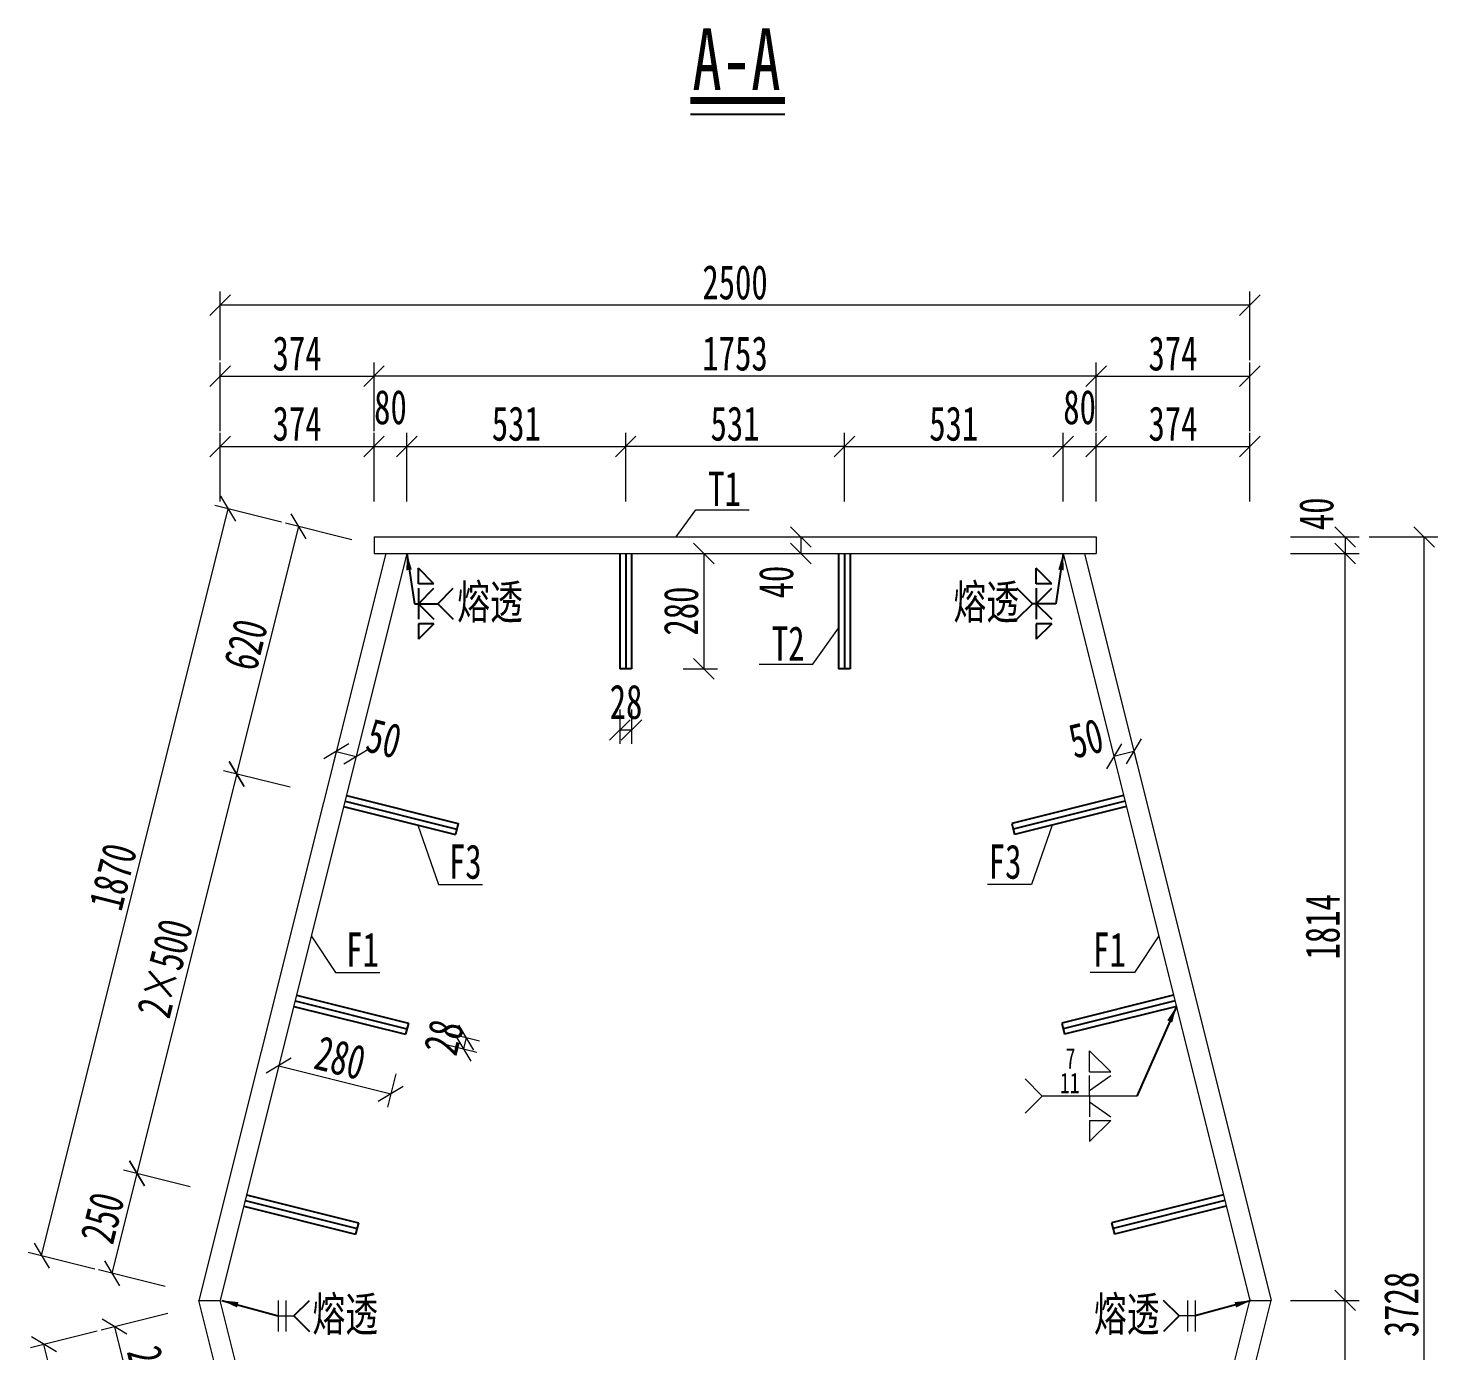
# Model space of a CAD drawing. Header units: millimetres. Extents: x -450182 to -147179, y 306993 to 695793.
# Drawn here: x -188648 to -185225, y 361360 to 364572 of the extents above; entities that cross this region are included whole.
import ezdxf

# ---------------------------------------------------------------- set-up
doc = ezdxf.new("R2010")
doc.units = ezdxf.units.MM
doc.header["$PDMODE"] = 34
doc.linetypes.add('CENTER2', pattern=[28.575, 19.05, -3.175, 3.175, -3.175])
doc.layers.get('Defpoints').update_dxf_attribs({"color": 8})
for name, color, linetype, lineweight in [('加粗线', 6, 'Continuous', 25), ('标注', 4, 'Continuous', 13), ('横隔板', 6, 'CENTER2', 18), ('细实线', 4, 'Continuous', 15), ('细线', 4, 'Continuous', 15), ('钢板粗线', 1, 'Continuous', 25)]:
    doc.layers.add(name, color=color, linetype=linetype, lineweight=lineweight)
doc.layers.add('焊缝', color=7, linetype='Continuous')
doc.styles.add('111', font='仿宋_GB2312.ttf', dxfattribs={"width": 0.7})
doc.styles.get("Standard").update_dxf_attribs({"font": '仿宋_GB2312.ttf'})
doc.dimstyles.new('200', dxfattribs={"dimscale": 0, "dimtxt": 2.5, "dimasz": 1.5, "dimexe": 1, "dimexo": 1, "dimgap": 0.4, "dimtad": 1, "dimdec": 0, "dimdsep": 46, "dimtxsty": '111', "dimblk": 'OBLIQUE', "dimcen": 0, "dimclrd": 256, "dimclre": 256, "dimclrt": 256, "dimadec": 1, "dimazin": 2, "dimtfac": 1, "dimtdec": 0, "dimtmove": 2, "dimatfit": 3, "dimfxl": 4, "dimfxlon": 1, "dimtolj": 1, "dimlwd": -1, "dimlwe": -1, "dimarcsym": 0})
doc.dimstyles.new('MSteel_1.0_1.0', dxfattribs={"dimtxt": 3, "dimasz": 1.2, "dimexe": 1, "dimexo": 1, "dimgap": 1, "dimtad": 3, "dimtoh": 1, "dimdec": 0, "dimzin": 0, "dimdsep": 46, "dimtxsty": 'Standard', "dimblk": 'ARCHTICK', "dimcen": 0.09, "dimclrd": 3, "dimclre": 3, "dimadec": 0, "dimazin": 0, "dimtfac": 1, "dimtdec": 4, "dimtofl": 0, "dimtmove": 0, "dimatfit": 3, "dimfxl": 1, "dimtolj": 1, "dimtzin": 0, "dimarcsym": 0})

# ---------------------------------------------------------------- blocks, each defined once
blk = doc.blocks.new('_Oblique')
at = {"color": 0, "linetype": 'ByBlock', "lineweight": -2}
blk.add_line((-0.5, -0.5), (0.5, 0.5), dxfattribs=at)
blk = doc.blocks.new('*D30')
at = {"layer": 'Defpoints', "color": 0, "transparency": 16777216}
for p in [(-186772.6, 363336.6), (-186772.6, 363296.6), (-186771.7, 363296.6)]:
    blk.add_point(p, dxfattribs=at)
at = {"layer": '细实线', "transparency": 16777216}
for p, q in [((-186771.7, 363336.6), (-186738.4, 363336.6)), ((-186771.7, 363336.6), (-186771.7, 363296.6)), ((-186771.7, 363296.6), (-186738.4, 363296.6))]:
    blk.add_line(p, q, dxfattribs=at)
at = {"layer": '细实线', "transparency": 16777216, "xscale": 50, "yscale": 50, "zscale": 50}
for p, rotation in [((-186771.7, 363336.6), 90), ((-186771.7, 363296.6), 270)]:
    blk.add_blockref('_Oblique', p, dxfattribs=dict(at, rotation=rotation))
at = {"layer": '细实线', "transparency": 16777216, "insert": (-186831.4, 363227.1), "char_height": 83.33, "attachment_point": 5, "rotation": 90, "style": '111'}
blk.add_mtext('\\A1;40', dxfattribs=at)
blk = doc.blocks.new('*D28')
at = {"layer": 'Defpoints', "color": 0, "transparency": 16777216}
for p in [(-187895, 362834.6), (-187846.5, 362822.5), (-187851.2, 362803.7)]:
    blk.add_point(p, dxfattribs=at)
at = {"layer": '细实线', "transparency": 16777216}
for p, q in [((-187899.8, 362815.8), (-187907.8, 362783.5)), ((-187899.8, 362815.8), (-187851.2, 362803.7)), ((-187851.2, 362803.7), (-187859.3, 362771.3))]:
    blk.add_line(p, q, dxfattribs=at)
at = {"layer": '细实线', "transparency": 16777216, "xscale": 50, "yscale": 50, "zscale": 50}
for p, rotation in [((-187899.8, 362815.8), 165.9637565320897), ((-187851.2, 362803.7), 345.9637565320897)]:
    blk.add_blockref('_Oblique', p, dxfattribs=dict(at, rotation=rotation))
at = {"layer": '细实线', "transparency": 16777216, "insert": (-187783.7, 362847.3), "char_height": 83.33, "attachment_point": 5, "rotation": 345.9638, "style": '111'}
blk.add_mtext('\\A1;50', dxfattribs=at)
blk = doc.blocks.new('*D32')
at = {"layer": 'Defpoints', "color": 0, "transparency": 16777216}
for p in [(-187183, 363296.6), (-187183, 363016.6), (-187007.3, 363016.6)]:
    blk.add_point(p, dxfattribs=at)
at = {"layer": '细实线', "transparency": 16777216}
for p, q in [((-187057.3, 363296.6), (-186974, 363296.6)), ((-187007.3, 363296.6), (-187007.3, 363016.6)), ((-187057.3, 363016.6), (-186974, 363016.6))]:
    blk.add_line(p, q, dxfattribs=at)
at = {"layer": '细实线', "transparency": 16777216, "xscale": 50, "yscale": 50, "zscale": 50}
for p, rotation in [((-187007.3, 363296.6), 90), ((-187007.3, 363016.6), 270)]:
    blk.add_blockref('_Oblique', p, dxfattribs=dict(at, rotation=rotation))
at = {"layer": '细实线', "transparency": 16777216, "insert": (-187062.3, 363156.6), "char_height": 83.33, "attachment_point": 5, "rotation": 90, "style": '111'}
blk.add_mtext('\\A1;280', dxfattribs=at)
blk = doc.blocks.new('*D33')
at = {"layer": 'Defpoints', "color": 0, "transparency": 16777216}
for p in [(-187211, 363016.6), (-187183, 363016.6), (-187183, 362867.8)]:
    blk.add_point(p, dxfattribs=at)
at = {"layer": '细实线', "transparency": 16777216}
for p, q in [((-187211, 362917.8), (-187211, 362834.4)), ((-187183, 362917.8), (-187183, 362834.4)), ((-187211, 362867.8), (-187183, 362867.8))]:
    blk.add_line(p, q, dxfattribs=at)
at = {"layer": '细实线', "transparency": 16777216, "xscale": 50, "yscale": 50, "zscale": 50, "rotation": 180}
blk.add_blockref('_Oblique', (-187211, 362867.8), dxfattribs=at)
at = {"layer": '细实线', "transparency": 16777216, "xscale": 50, "yscale": 50, "zscale": 50}
blk.add_blockref('_Oblique', (-187183, 362867.8), dxfattribs=at)
at = {"layer": '细实线', "transparency": 16777216, "insert": (-187196.2, 362935.7), "char_height": 83.33, "attachment_point": 5, "style": '111'}
blk.add_mtext('\\A1;28', dxfattribs=at)
blk = doc.blocks.new('*D34')
at = {"layer": 'Defpoints', "color": 0, "transparency": 16777216}
for p in [(-188003, 362196.6), (-187731.4, 362128.7), (-187767.5, 361984.3)]:
    blk.add_point(p, dxfattribs=at)
at = {"layer": '细实线', "transparency": 16777216}
for p, q in [((-188027, 362100.7), (-188047.2, 362019.8)), ((-188039.1, 362052.2), (-187767.5, 361984.3)), ((-187755.4, 362032.8), (-187775.6, 361951.9))]:
    blk.add_line(p, q, dxfattribs=at)
at = {"layer": '细实线', "transparency": 16777216, "xscale": 50, "yscale": 50, "zscale": 50}
for p, rotation in [((-188039.1, 362052.2), 165.9637565322801), ((-187767.5, 361984.3), 345.9637565322801)]:
    blk.add_blockref('_Oblique', p, dxfattribs=dict(at, rotation=rotation))
at = {"layer": '细实线', "transparency": 16777216, "insert": (-187890, 362071.6), "char_height": 83.33, "attachment_point": 5, "rotation": 345.9638, "style": '111'}
blk.add_mtext('\\A1;280', dxfattribs=at)
blk = doc.blocks.new('*D35')
at = {"layer": 'Defpoints', "color": 0, "transparency": 16777216}
for p in [(-187724.6, 362155.8), (-187731.4, 362128.7), (-187590.8, 362093.5)]:
    blk.add_point(p, dxfattribs=at)
at = {"layer": '细实线', "transparency": 16777216}
for p, q in [((-187639.3, 362105.7), (-187558.4, 362085.4)), ((-187632.5, 362132.8), (-187551.6, 362112.6)), ((-187584, 362120.7), (-187590.8, 362093.5))]:
    blk.add_line(p, q, dxfattribs=at)
at = {"layer": '细实线', "transparency": 16777216, "xscale": 50, "yscale": 50, "zscale": 50}
for p, rotation in [((-187584, 362120.7), 75.96375653210245), ((-187590.8, 362093.5), 255.9637565321024)]:
    blk.add_blockref('_Oblique', p, dxfattribs=dict(at, rotation=rotation))
at = {"layer": '细实线', "transparency": 16777216, "insert": (-187638.5, 362121.6), "char_height": 83.33, "attachment_point": 5, "rotation": 75.9638, "style": '111'}
blk.add_mtext('\\A1;28', dxfattribs=at)
blk = doc.blocks.new('*D65')
at = {"layer": 'Defpoints', "color": 0, "transparency": 16777216}
for p in [(-187808, 363556.5), (-187808, 363296.6), (-188181.5, 361482.6)]:
    blk.add_point(p, dxfattribs=at)
at = {"layer": '标注', "transparency": 16777216}
for p, q in [((-188181.5, 363423.1), (-188181.5, 363589.8)), ((-187808, 363423.1), (-187808, 363589.8)), ((-188181.5, 363556.5), (-187808, 363556.5))]:
    blk.add_line(p, q, dxfattribs=at)
at = {"layer": '标注', "transparency": 16777216, "xscale": 49.99999999999995, "yscale": 49.99999999999995, "zscale": 49.99999999999995, "rotation": 180}
blk.add_blockref('_Oblique', (-188181.5, 363556.5), dxfattribs=at)
at = {"layer": '标注', "transparency": 16777216, "xscale": 49.99999999999995, "yscale": 49.99999999999995, "zscale": 49.99999999999995}
blk.add_blockref('_Oblique', (-187808, 363556.5), dxfattribs=at)
at = {"layer": '标注', "transparency": 16777216, "insert": (-187994.8, 363611.5), "char_height": 83.33, "attachment_point": 5, "style": '111'}
blk.add_mtext('\\A1;374', dxfattribs=at)
blk = doc.blocks.new('*D66')
at = {"layer": 'Defpoints', "color": 0, "transparency": 16777216}
for p in [(-187728, 363556.5), (-187808, 363296.6), (-187728, 363296.6)]:
    blk.add_point(p, dxfattribs=at)
at = {"layer": '标注', "transparency": 16777216}
for p, q in [((-187808, 363423.1), (-187808, 363589.8)), ((-187728, 363423.1), (-187728, 363589.8)), ((-187808, 363556.5), (-187728, 363556.5))]:
    blk.add_line(p, q, dxfattribs=at)
at = {"layer": '标注', "transparency": 16777216, "xscale": 49.99999999999995, "yscale": 49.99999999999995, "zscale": 49.99999999999995, "rotation": 180}
blk.add_blockref('_Oblique', (-187808, 363556.5), dxfattribs=at)
at = {"layer": '标注', "transparency": 16777216, "xscale": 49.99999999999995, "yscale": 49.99999999999995, "zscale": 49.99999999999995}
blk.add_blockref('_Oblique', (-187728, 363556.5), dxfattribs=at)
at = {"layer": '标注', "transparency": 16777216, "insert": (-187768, 363651.5), "char_height": 83.33, "attachment_point": 5, "style": '111'}
blk.add_mtext('\\A1;80', dxfattribs=at)
blk = doc.blocks.new('*D67')
at = {"layer": 'Defpoints', "color": 0, "transparency": 16777216}
for p in [(-187197, 363556.5), (-187728, 363296.6), (-187197, 363296.6)]:
    blk.add_point(p, dxfattribs=at)
at = {"layer": '标注', "transparency": 16777216}
for p, q in [((-187728, 363423.1), (-187728, 363589.8)), ((-187197, 363423.1), (-187197, 363589.8)), ((-187728, 363556.5), (-187197, 363556.5))]:
    blk.add_line(p, q, dxfattribs=at)
at = {"layer": '标注', "transparency": 16777216, "xscale": 49.99999999999995, "yscale": 49.99999999999995, "zscale": 49.99999999999995, "rotation": 180}
blk.add_blockref('_Oblique', (-187728, 363556.5), dxfattribs=at)
at = {"layer": '标注', "transparency": 16777216, "xscale": 49.99999999999995, "yscale": 49.99999999999995, "zscale": 49.99999999999995}
blk.add_blockref('_Oblique', (-187197, 363556.5), dxfattribs=at)
at = {"layer": '标注', "transparency": 16777216, "insert": (-187462.5, 363611.5), "char_height": 83.33, "attachment_point": 5, "style": '111'}
blk.add_mtext('\\A1;531', dxfattribs=at)
blk = doc.blocks.new('*D68')
at = {"layer": 'Defpoints', "color": 0, "transparency": 16777216}
for p in [(-186135, 363556.5), (-186666, 363296.6), (-186135, 363296.6)]:
    blk.add_point(p, dxfattribs=at)
at = {"layer": '标注', "transparency": 16777216}
for p, q in [((-186666, 363423.1), (-186666, 363589.8)), ((-186135, 363423.1), (-186135, 363589.8)), ((-186666, 363556.5), (-186135, 363556.5))]:
    blk.add_line(p, q, dxfattribs=at)
at = {"layer": '标注', "transparency": 16777216, "xscale": 49.99999999999995, "yscale": 49.99999999999995, "zscale": 49.99999999999995, "rotation": 180}
blk.add_blockref('_Oblique', (-186666, 363556.5), dxfattribs=at)
at = {"layer": '标注', "transparency": 16777216, "xscale": 49.99999999999995, "yscale": 49.99999999999995, "zscale": 49.99999999999995}
blk.add_blockref('_Oblique', (-186135, 363556.5), dxfattribs=at)
at = {"layer": '标注', "transparency": 16777216, "insert": (-186400.5, 363611.5), "char_height": 83.33, "attachment_point": 5, "style": '111'}
blk.add_mtext('\\A1;531', dxfattribs=at)
blk = doc.blocks.new('*D69')
at = {"layer": 'Defpoints', "color": 0, "transparency": 16777216}
for p in [(-186055, 363556.5), (-186135, 363296.6), (-186055, 363296.6)]:
    blk.add_point(p, dxfattribs=at)
at = {"layer": '标注', "transparency": 16777216}
for p, q in [((-186135, 363423.1), (-186135, 363589.8)), ((-186055, 363423.1), (-186055, 363589.8)), ((-186135, 363556.5), (-186055, 363556.5))]:
    blk.add_line(p, q, dxfattribs=at)
at = {"layer": '标注', "transparency": 16777216, "xscale": 49.99999999999995, "yscale": 49.99999999999995, "zscale": 49.99999999999995, "rotation": 180}
blk.add_blockref('_Oblique', (-186135, 363556.5), dxfattribs=at)
at = {"layer": '标注', "transparency": 16777216, "xscale": 49.99999999999995, "yscale": 49.99999999999995, "zscale": 49.99999999999995}
blk.add_blockref('_Oblique', (-186055, 363556.5), dxfattribs=at)
at = {"layer": '标注', "transparency": 16777216, "insert": (-186095, 363651.5), "char_height": 83.33, "attachment_point": 5, "style": '111'}
blk.add_mtext('\\A1;80', dxfattribs=at)
blk = doc.blocks.new('*D70')
at = {"layer": 'Defpoints', "color": 0, "transparency": 16777216}
for p in [(-185681.5, 363556.5), (-186055, 363296.6), (-185681.5, 361482.6)]:
    blk.add_point(p, dxfattribs=at)
at = {"layer": '标注', "transparency": 16777216}
for p, q in [((-186055, 363423.1), (-186055, 363589.8)), ((-185681.5, 363423.1), (-185681.5, 363589.8)), ((-186055, 363556.5), (-185681.5, 363556.5))]:
    blk.add_line(p, q, dxfattribs=at)
at = {"layer": '标注', "transparency": 16777216, "xscale": 49.99999999999995, "yscale": 49.99999999999995, "zscale": 49.99999999999995, "rotation": 180}
blk.add_blockref('_Oblique', (-186055, 363556.5), dxfattribs=at)
at = {"layer": '标注', "transparency": 16777216, "xscale": 49.99999999999995, "yscale": 49.99999999999995, "zscale": 49.99999999999995}
blk.add_blockref('_Oblique', (-185681.5, 363556.5), dxfattribs=at)
at = {"layer": '标注', "transparency": 16777216, "insert": (-185868.3, 363611.5), "char_height": 83.33, "attachment_point": 5, "style": '111'}
blk.add_mtext('\\A1;374', dxfattribs=at)
blk = doc.blocks.new('*D71')
at = {"layer": 'Defpoints', "color": 0, "transparency": 16777216}
for p in [(-187808, 363726.9), (-187808, 363336.6), (-186055, 363336.6)]:
    blk.add_point(p, dxfattribs=at)
at = {"layer": '标注', "transparency": 16777216}
for p, q in [((-187808, 363593.6), (-187808, 363760.3)), ((-186055, 363593.6), (-186055, 363760.3)), ((-186055, 363726.9), (-187808, 363726.9))]:
    blk.add_line(p, q, dxfattribs=at)
at = {"layer": '标注', "transparency": 16777216, "xscale": 49.99999999999995, "yscale": 49.99999999999995, "zscale": 49.99999999999995, "rotation": 180}
blk.add_blockref('_Oblique', (-187808, 363726.9), dxfattribs=at)
at = {"layer": '标注', "transparency": 16777216, "xscale": 49.99999999999995, "yscale": 49.99999999999995, "zscale": 49.99999999999995}
blk.add_blockref('_Oblique', (-186055, 363726.9), dxfattribs=at)
at = {"layer": '标注', "transparency": 16777216, "insert": (-186931.5, 363781.9), "char_height": 83.33, "attachment_point": 5, "style": '111'}
blk.add_mtext('\\A1;1753', dxfattribs=at)
blk = doc.blocks.new('*D72')
at = {"layer": 'Defpoints', "color": 0, "transparency": 16777216}
for p in [(-188181.5, 363899.6), (-188181.5, 361482.6), (-185681.5, 361482.6)]:
    blk.add_point(p, dxfattribs=at)
at = {"layer": '细实线', "transparency": 16777216}
for p, q in [((-188181.5, 363766.2), (-188181.5, 363932.9)), ((-185681.5, 363766.2), (-185681.5, 363932.9)), ((-185681.5, 363899.6), (-188181.5, 363899.6))]:
    blk.add_line(p, q, dxfattribs=at)
at = {"layer": '细实线', "transparency": 16777216, "xscale": 50.00000000000004, "yscale": 50.00000000000004, "zscale": 50.00000000000004, "rotation": 180}
blk.add_blockref('_Oblique', (-188181.5, 363899.6), dxfattribs=at)
at = {"layer": '细实线', "transparency": 16777216, "xscale": 50.00000000000004, "yscale": 50.00000000000004, "zscale": 50.00000000000004}
blk.add_blockref('_Oblique', (-185681.5, 363899.6), dxfattribs=at)
at = {"layer": '细实线', "transparency": 16777216, "insert": (-186931.5, 363954.6), "char_height": 83.33, "attachment_point": 5, "style": '111'}
blk.add_mtext('\\A1;2500', dxfattribs=at)
blk = doc.blocks.new('*D77')
at = {"layer": 'Defpoints', "color": 0, "transparency": 16777216}
for p in [(-185681.5, 361482.6), (-185450, 361482.6), (-186135, 359668.6)]:
    blk.add_point(p, dxfattribs=at)
at = {"layer": '细实线', "transparency": 16777216}
for p, q in [((-185583.3, 361482.6), (-185416.6, 361482.6)), ((-185450, 359668.6), (-185450, 361482.6)), ((-185583.3, 359668.6), (-185416.6, 359668.6))]:
    blk.add_line(p, q, dxfattribs=at)
at = {"layer": '细实线', "transparency": 16777216, "xscale": 50.00000000000004, "yscale": 50.00000000000004, "zscale": 50.00000000000004}
for p, rotation in [((-185450, 361482.6), 90), ((-185450, 359668.6), 270)]:
    blk.add_blockref('_Oblique', p, dxfattribs=dict(at, rotation=rotation))
at = {"layer": '细实线', "transparency": 16777216, "insert": (-185505, 360575.6), "char_height": 83.33, "attachment_point": 5, "rotation": 90, "style": '111'}
blk.add_mtext('\\A1;1814', dxfattribs=at)
blk = doc.blocks.new('*D78')
at = {"layer": 'Defpoints', "color": 0, "transparency": 16777216}
for p in [(-186135, 363296.6), (-185450, 363296.6), (-185681.5, 361482.6)]:
    blk.add_point(p, dxfattribs=at)
at = {"layer": '细实线', "transparency": 16777216}
for p, q in [((-185583.3, 363296.6), (-185416.6, 363296.6)), ((-185450, 361482.6), (-185450, 363296.6)), ((-185583.3, 361482.6), (-185416.6, 361482.6))]:
    blk.add_line(p, q, dxfattribs=at)
at = {"layer": '细实线', "transparency": 16777216, "xscale": 50.00000000000004, "yscale": 50.00000000000004, "zscale": 50.00000000000004}
for p, rotation in [((-185450, 363296.6), 90), ((-185450, 361482.6), 270)]:
    blk.add_blockref('_Oblique', p, dxfattribs=dict(at, rotation=rotation))
at = {"layer": '细实线', "transparency": 16777216, "insert": (-185505, 362389.6), "char_height": 83.33, "attachment_point": 5, "rotation": 90, "style": '111'}
blk.add_mtext('\\A1;1814', dxfattribs=at)
blk = doc.blocks.new('*D79')
at = {"layer": 'Defpoints', "color": 0, "transparency": 16777216}
for p in [(-186055, 363336.6), (-186055, 363296.6), (-185450, 363296.6)]:
    blk.add_point(p, dxfattribs=at)
at = {"layer": '标注', "transparency": 16777216}
for p, q in [((-185583.3, 363336.6), (-185416.6, 363336.6)), ((-185450, 363336.6), (-185450, 363296.6)), ((-185583.3, 363296.6), (-185416.6, 363296.6))]:
    blk.add_line(p, q, dxfattribs=at)
at = {"layer": '标注', "transparency": 16777216, "xscale": 49.99999999999995, "yscale": 49.99999999999995, "zscale": 49.99999999999995}
for p, rotation in [((-185450, 363336.6), 90), ((-185450, 363296.6), 270)]:
    blk.add_blockref('_Oblique', p, dxfattribs=dict(at, rotation=rotation))
at = {"layer": '标注', "transparency": 16777216, "insert": (-185519.9, 363392.8), "char_height": 83.33, "attachment_point": 5, "rotation": 90, "style": '111'}
blk.add_mtext('\\A1;40', dxfattribs=at)
blk = doc.blocks.new('*D81')
at = {"layer": 'Defpoints', "color": 0, "transparency": 16777216}
for p in [(-186055, 363336.6), (-185258.7, 363336.6), (-186055, 359608.6)]:
    blk.add_point(p, dxfattribs=at)
at = {"layer": '标注', "transparency": 16777216}
for p, q in [((-185392.1, 363336.6), (-185225.4, 363336.6)), ((-185258.7, 359608.6), (-185258.7, 363336.6)), ((-185392.1, 359608.6), (-185225.4, 359608.6))]:
    blk.add_line(p, q, dxfattribs=at)
at = {"layer": '标注', "transparency": 16777216, "xscale": 49.99999999999995, "yscale": 49.99999999999995, "zscale": 49.99999999999995}
for p, rotation in [((-185258.7, 363336.6), 90), ((-185258.7, 359608.6), 270)]:
    blk.add_blockref('_Oblique', p, dxfattribs=dict(at, rotation=rotation))
at = {"layer": '标注', "transparency": 16777216, "insert": (-185313.7, 361472.6), "char_height": 83.33, "attachment_point": 5, "rotation": 90, "style": '111'}
blk.add_mtext('\\A1;3728', dxfattribs=at)
blk = doc.blocks.new('28-280加劲 无过焊孔')
at = {"layer": 'Defpoints'}
blk.add_line((0, 0), (0, -280), dxfattribs=at)
at = {"layer": '钢板粗线'}
for p, q in [((-14, 0), (-14, -280)), ((14, 0), (14, -280)), ((14, -280), (-14, -280))]:
    blk.add_line(p, q, dxfattribs=at)
blk = doc.blocks.new('*D103')
at = {"layer": 'Defpoints', "color": 0, "transparency": 16777216}
for p in [(-187808, 363726.9), (-187808, 363467), (-188181.5, 361653)]:
    blk.add_point(p, dxfattribs=at)
at = {"layer": '标注', "transparency": 16777216}
for p, q in [((-188181.5, 363593.6), (-188181.5, 363760.3)), ((-187808, 363593.6), (-187808, 363760.3)), ((-188181.5, 363726.9), (-187808, 363726.9))]:
    blk.add_line(p, q, dxfattribs=at)
at = {"layer": '标注', "transparency": 16777216, "xscale": 49.99999999999995, "yscale": 49.99999999999995, "zscale": 49.99999999999995, "rotation": 180}
blk.add_blockref('_Oblique', (-188181.5, 363726.9), dxfattribs=at)
at = {"layer": '标注', "transparency": 16777216, "xscale": 49.99999999999995, "yscale": 49.99999999999995, "zscale": 49.99999999999995}
blk.add_blockref('_Oblique', (-187808, 363726.9), dxfattribs=at)
at = {"layer": '标注', "transparency": 16777216, "insert": (-187994.8, 363781.9), "char_height": 83.33, "attachment_point": 5, "style": '111'}
blk.add_mtext('\\A1;374', dxfattribs=at)
blk = doc.blocks.new('*D104')
at = {"layer": 'Defpoints', "color": 0, "transparency": 16777216}
for p in [(-185681.5, 363726.9), (-186055, 363467), (-185681.5, 361653)]:
    blk.add_point(p, dxfattribs=at)
at = {"layer": '标注', "transparency": 16777216}
for p, q in [((-186055, 363593.6), (-186055, 363760.3)), ((-185681.5, 363593.6), (-185681.5, 363760.3)), ((-186055, 363726.9), (-185681.5, 363726.9))]:
    blk.add_line(p, q, dxfattribs=at)
at = {"layer": '标注', "transparency": 16777216, "xscale": 49.99999999999995, "yscale": 49.99999999999995, "zscale": 49.99999999999995, "rotation": 180}
blk.add_blockref('_Oblique', (-186055, 363726.9), dxfattribs=at)
at = {"layer": '标注', "transparency": 16777216, "xscale": 49.99999999999995, "yscale": 49.99999999999995, "zscale": 49.99999999999995}
blk.add_blockref('_Oblique', (-185681.5, 363726.9), dxfattribs=at)
at = {"layer": '标注', "transparency": 16777216, "insert": (-185868.3, 363781.9), "char_height": 83.33, "attachment_point": 5, "style": '111'}
blk.add_mtext('\\A1;374', dxfattribs=at)
blk = doc.blocks.new('*D229')
at = {"layer": 'Defpoints', "color": 0, "transparency": 16777216}
for p in [(-187197, 363556.5), (-187197, 363296.6), (-186666, 363296.6)]:
    blk.add_point(p, dxfattribs=at)
at = {"layer": '标注', "transparency": 16777216}
for p, q in [((-187197, 363423.1), (-187197, 363589.8)), ((-186666, 363423.1), (-186666, 363589.8)), ((-186666, 363556.5), (-187197, 363556.5))]:
    blk.add_line(p, q, dxfattribs=at)
at = {"layer": '标注', "transparency": 16777216, "xscale": 49.99999999999987, "yscale": 49.99999999999987, "zscale": 49.99999999999987, "rotation": 180}
blk.add_blockref('_Oblique', (-187197, 363556.5), dxfattribs=at)
at = {"layer": '标注', "transparency": 16777216, "xscale": 49.99999999999987, "yscale": 49.99999999999987, "zscale": 49.99999999999987}
blk.add_blockref('_Oblique', (-186666, 363556.5), dxfattribs=at)
at = {"layer": '标注', "transparency": 16777216, "insert": (-186931.5, 363611.5), "char_height": 83.33, "attachment_point": 5, "style": '111'}
blk.add_mtext('\\A1;531', dxfattribs=at)
blk = doc.blocks.new('*D248')
at = {"layer": 'Defpoints', "color": 0, "transparency": 16777216}
for p in [(-186016.5, 362822.5), (-185968, 362834.6), (-186011.8, 362803.7)]:
    blk.add_point(p, dxfattribs=at)
at = {"layer": '细实线', "transparency": 16777216}
for p, q in [((-185963.3, 362815.8), (-186011.8, 362803.7)), ((-186011.8, 362803.7), (-186003.7, 362771.3)), ((-185963.3, 362815.8), (-185955.2, 362783.5))]:
    blk.add_line(p, q, dxfattribs=at)
at = {"layer": '细实线', "transparency": 16777216, "xscale": 50, "yscale": 50, "zscale": 50}
for p, rotation in [((-186011.8, 362803.7), 194.0362434679103), ((-185963.3, 362815.8), 14.03624346791034)]:
    blk.add_blockref('_Oblique', p, dxfattribs=dict(at, rotation=rotation))
at = {"layer": '细实线', "transparency": 16777216, "insert": (-186079.4, 362847.3), "char_height": 83.33, "attachment_point": 5, "rotation": 14.0362, "style": '111'}
blk.add_mtext('\\A1;50', dxfattribs=at)
blk = doc.blocks.new('*D314')
at = {"layer": 'Defpoints', "color": 0, "transparency": 16777216}
for p in [(-187878.4, 362695.2), (-188383.7, 361790.8), (-188120.9, 361725.1)]:
    blk.add_point(p, dxfattribs=at)
at = {"layer": '标注', "transparency": 16777216}
for p, q in [((-188141.2, 362761), (-188383.7, 361790.8)), ((-188011.8, 362728.6), (-188173.5, 362769)), ((-188254.4, 361758.5), (-188416.1, 361798.9))]:
    blk.add_line(p, q, dxfattribs=at)
at = {"layer": '标注', "transparency": 16777216, "xscale": 50, "yscale": 50, "zscale": 50}
for p, rotation in [((-188141.2, 362761), 75.96375653227496), ((-188383.7, 361790.8), 255.9637565322749)]:
    blk.add_blockref('_Oblique', p, dxfattribs=dict(at, rotation=rotation))
at = {"layer": '标注', "transparency": 16777216, "insert": (-188315.8, 362289.2), "char_height": 83.33, "attachment_point": 5, "rotation": 75.9638, "style": '111'}
blk.add_mtext('\\A1;2×500', dxfattribs=at)
blk = doc.blocks.new('*D313')
at = {"layer": 'Defpoints', "color": 0, "transparency": 16777216}
for p in [(-188120.9, 361725.1), (-188444.4, 361548.3), (-188181.5, 361482.6)]:
    blk.add_point(p, dxfattribs=at)
at = {"layer": '标注', "transparency": 16777216}
for p, q in [((-188254.4, 361758.5), (-188416.1, 361798.9)), ((-188383.7, 361790.8), (-188444.4, 361548.3)), ((-188315, 361515.9), (-188476.7, 361556.4))]:
    blk.add_line(p, q, dxfattribs=at)
at = {"layer": '标注', "transparency": 16777216, "xscale": 50, "yscale": 50, "zscale": 50}
for p, rotation in [((-188383.7, 361790.8), 75.96375653127112), ((-188444.4, 361548.3), 255.9637565312711)]:
    blk.add_blockref('_Oblique', p, dxfattribs=dict(at, rotation=rotation))
at = {"layer": '标注', "transparency": 16777216, "insert": (-188467.4, 361682.9), "char_height": 83.33, "attachment_point": 5, "rotation": 75.9638, "style": '111'}
blk.add_mtext('\\A1;250', dxfattribs=at)
blk = doc.blocks.new('*D315')
at = {"layer": 'Defpoints', "color": 0, "transparency": 16777216}
for p in [(-188181.5, 361482.6), (-188120.9, 361240), (-188377.3, 361175.9)]:
    blk.add_point(p, dxfattribs=at)
at = {"layer": '标注', "transparency": 16777216}
for p, q in [((-188308.6, 361450.8), (-188470.3, 361410.4)), ((-188438, 361418.5), (-188377.3, 361175.9)), ((-188248, 361208.3), (-188409.7, 361167.8))]:
    blk.add_line(p, q, dxfattribs=at)
at = {"layer": '标注', "transparency": 16777216, "xscale": 50, "yscale": 50, "zscale": 50}
for p, rotation in [((-188438, 361418.5), 104.0362434683212), ((-188377.3, 361175.9), 284.0362434683212)]:
    blk.add_blockref('_Oblique', p, dxfattribs=dict(at, rotation=rotation))
at = {"layer": '标注', "transparency": 16777216, "insert": (-188354.3, 361310.5), "char_height": 83.33, "attachment_point": 5, "rotation": 284.0362, "style": '111'}
blk.add_mtext('\\A1;250', dxfattribs=at)
blk = doc.blocks.new('*D330')
at = {"layer": 'Defpoints', "color": 0, "transparency": 16777216}
for p in [(-187990.9, 363362.3), (-187728, 363296.6), (-187878.4, 362695.2)]:
    blk.add_point(p, dxfattribs=at)
at = {"layer": '标注', "transparency": 16777216}
for p, q in [((-187861.5, 363329.9), (-188023.2, 363370.4)), ((-188141.2, 362761), (-187990.9, 363362.3)), ((-188011.8, 362728.6), (-188173.5, 362769))]:
    blk.add_line(p, q, dxfattribs=at)
at = {"layer": '标注', "transparency": 16777216, "xscale": 49.99999999999987, "yscale": 49.99999999999987, "zscale": 49.99999999999987}
for p, rotation in [((-187990.9, 363362.3), 75.96375653207222), ((-188141.2, 362761), 255.9637565320722)]:
    blk.add_blockref('_Oblique', p, dxfattribs=dict(at, rotation=rotation))
at = {"layer": '标注', "transparency": 16777216, "insert": (-188119.4, 363075), "char_height": 83.33, "attachment_point": 5, "rotation": 75.9638, "style": '111'}
blk.add_mtext('\\A1;620', dxfattribs=at)
blk = doc.blocks.new('*D332')
at = {"layer": 'Defpoints', "color": 0, "transparency": 16777216}
for p in [(-188181.5, 361482.6), (-188609.4, 361375.6), (-187728, 359668.6)]:
    blk.add_point(p, dxfattribs=at)
at = {"layer": '标注', "transparency": 16777216}
for p, q in [((-188480, 361407.9), (-188641.7, 361367.5)), ((-188155.9, 359561.6), (-188609.4, 361375.6)), ((-188026.5, 359593.9), (-188188.2, 359553.5))]:
    blk.add_line(p, q, dxfattribs=at)
at = {"layer": '标注', "transparency": 16777216, "xscale": 49.99999999999987, "yscale": 49.99999999999987, "zscale": 49.99999999999987}
for p, rotation in [((-188609.4, 361375.6), 104.0362434679265), ((-188155.9, 359561.6), 284.0362434679265)]:
    blk.add_blockref('_Oblique', p, dxfattribs=dict(at, rotation=rotation))
at = {"layer": '标注', "transparency": 16777216, "insert": (-188329.3, 360481.9), "char_height": 83.33, "attachment_point": 5, "rotation": 284.0362, "style": '111'}
blk.add_mtext('\\A1;1870', dxfattribs=at)
blk = doc.blocks.new('*D333')
at = {"layer": 'Defpoints', "color": 0, "transparency": 16777216}
for p in [(-188161.7, 363405), (-187728, 363296.6), (-188181.5, 361482.6)]:
    blk.add_point(p, dxfattribs=at)
at = {"layer": '标注', "transparency": 16777216}
for p, q in [((-188615.2, 361591), (-188161.7, 363405)), ((-188032.4, 363372.7), (-188194.1, 363413.1)), ((-188485.9, 361558.7), (-188647.6, 361599.1))]:
    blk.add_line(p, q, dxfattribs=at)
at = {"layer": '标注', "transparency": 16777216, "xscale": 49.99999999999987, "yscale": 49.99999999999987, "zscale": 49.99999999999987}
for p, rotation in [((-188161.7, 363405), 75.96375653207353), ((-188615.2, 361591), 255.9637565320735)]:
    blk.add_blockref('_Oblique', p, dxfattribs=dict(at, rotation=rotation))
at = {"layer": '标注', "transparency": 16777216, "insert": (-188441.8, 362511.3), "char_height": 83.33, "attachment_point": 5, "rotation": 75.9638, "style": '111'}
blk.add_mtext('\\A1;1870', dxfattribs=at)
blk = doc.blocks.new('_ArchTick')
at = {"color": 0, "linetype": 'ByBlock', "const_width": 0.15}
blk.add_lwpolyline([(-0.5, -0.5), (0.5, 0.5)], dxfattribs=at)

msp = doc.modelspace()

# ---------------------------------------------------------------- linework, layer by layer
at = {"layer": '加粗线', "ltscale": 100, "const_width": 16.7}
msp.add_lwpolyline([(-187040, 364396.4), (-186810, 364396.4)], dxfattribs=at)
at = {"layer": '标注'}
for p, q in [((-187074.8, 363336.6), (-187027.1, 363402.8)), ((-187027.1, 363402.8), (-186897.3, 363402.8)), ((-188040.9, 361482.6), (-188040.9, 361407)), ((-188022.2, 361482.6), (-188022.2, 361407)), ((-185833.4, 361482.6), (-185833.4, 361407)), ((-185814.8, 361482.6), (-185814.8, 361407)), ((-188040.9, 361444.8), (-188002.5, 361444.8)), ((-185814.8, 361444.8), (-185853.2, 361444.8))]:
    msp.add_line(p, q, dxfattribs=at)
at = {"layer": '横隔板', "color": 2, "ltscale": 550}
for p, q in [((-187808, 363336.6), (-186055, 363336.6)), ((-187808, 363336.6), (-187808, 363296.6)), ((-186055, 363336.6), (-186055, 363296.6)), ((-187779.6, 363296.6), (-188233.1, 361482.6)), ((-187728, 363296.6), (-188181.5, 361482.6)), ((-187808, 363296.6), (-186055, 363296.6)), ((-186135, 363296.6), (-185681.5, 361482.6)), ((-186083.5, 363296.6), (-185630, 361482.6)), ((-187779.6, 359668.6), (-188233.1, 361482.6)), ((-188233.1, 361482.6), (-188181.5, 361482.6)), ((-187728, 359668.6), (-188181.5, 361482.6)), ((-186135, 359668.6), (-185681.5, 361482.6)), ((-186083.5, 359668.6), (-185630, 361482.6)), ((-185681.5, 361482.6), (-185630, 361482.6))]:
    msp.add_line(p, q, dxfattribs=at)
at = {"layer": '焊缝', "color": 4}
for p, q in [((-187728, 363296.6), (-187710.1, 363174.4)), ((-186135, 363296.6), (-186153, 363174.4)), ((-187662.4, 363223), (-187700.2, 363260.8)), ((-187700.2, 363223), (-187700.2, 363260.8)), ((-186200.4, 363223), (-186200.4, 363260.8)), ((-186162.6, 363223), (-186200.4, 363260.8)), ((-187662.4, 363223), (-187700.2, 363223)), ((-187700.2, 363174.4), (-187662.4, 363212.2)), ((-187700.2, 363212.2), (-187700.2, 363136.6)), ((-187653.3, 363174.4), (-187615.5, 363212.2)), ((-186209.7, 363174.4), (-186247.5, 363212.2)), ((-186162.6, 363223), (-186200.4, 363223)), ((-186200.4, 363174.4), (-186162.6, 363212.2)), ((-186200.4, 363212.2), (-186200.4, 363136.6)), ((-187710.1, 363174.4), (-187653.3, 363174.4)), ((-187700.2, 363174.4), (-187662.4, 363136.6)), ((-187653.3, 363174.4), (-187615.5, 363136.6)), ((-186209.7, 363174.4), (-186247.5, 363136.6)), ((-186153, 363174.4), (-186209.7, 363174.4)), ((-186200.4, 363174.4), (-186162.6, 363136.6)), ((-187662.4, 363125.8), (-187700.2, 363125.8)), ((-187700.2, 363125.8), (-187700.2, 363088)), ((-187662.4, 363125.8), (-187700.2, 363088)), ((-186200.4, 363125.8), (-186200.4, 363088)), ((-186162.6, 363125.8), (-186200.4, 363125.8)), ((-186162.6, 363125.8), (-186200.4, 363088)), ((-188177.8, 361482.6), (-188040.9, 361444.8)), ((-188002.5, 361444.8), (-187964.7, 361482.6)), ((-185853.2, 361444.8), (-185891, 361482.6)), ((-185677.8, 361482.6), (-185814.8, 361444.8)), ((-188002.5, 361444.8), (-187964.7, 361407)), ((-185853.2, 361444.8), (-185891, 361407))]:
    msp.add_line(p, q, dxfattribs=at)
for points in [[(-187729.6, 363255.5), (-187716.2, 363257.2), (-187728, 363296.6)], [(-186133.4, 363255.5), (-186146.8, 363257.2), (-186135, 363296.6)], [(-188140.6, 361465.3), (-188137, 361478.3), (-188177.8, 361482.6)], [(-185715.1, 361465.3), (-185718.7, 361478.3), (-185677.8, 361482.6)]]:
    msp.add_solid(points, dxfattribs=at)
at = {"layer": '细实线'}
for p, q in [((-186743, 363027.3), (-186680, 363114.7)), ((-186872.8, 363027.3), (-186743, 363027.3)), ((-187701.5, 362636.6), (-187651.7, 362492.4)), ((-186161.5, 362636.6), (-186211.4, 362492.4)), ((-187651.7, 362492.4), (-187544.4, 362492.4)), ((-186211.4, 362492.4), (-186318.6, 362492.4)), ((-187960.2, 362368), (-187901.2, 362278.6)), ((-185902.9, 362368), (-185961.9, 362278.6)), ((-187901.2, 362278.6), (-187793.9, 362278.6)), ((-185961.9, 362278.6), (-186069.2, 362278.6)), ((-186070.6, 362037.5), (-186070.6, 362088.8)), ((-186019.3, 362037.5), (-186070.6, 362088.8)), ((-186070.6, 362037.5), (-186019.3, 362037.5)), ((-186185.6, 361978.6), (-186227.3, 362020.3)), ((-186070.6, 361978.6), (-186070.6, 362028.9)), ((-186070.6, 361992.6), (-186019.3, 362028.9)), ((-186185.6, 361978.6), (-186227.3, 361936.9)), ((-185956.1, 361978.6), (-186185.6, 361978.6)), ((-186070.6, 361978.6), (-186070.6, 361928.3)), ((-186070.6, 361964.6), (-186019.3, 361928.3)), ((-186070.6, 361919.7), (-186070.6, 361868.4)), ((-186070.6, 361919.7), (-186019.3, 361919.7)), ((-186019.3, 361919.7), (-186070.6, 361868.4))]:
    msp.add_line(p, q, dxfattribs=at)
at = {"layer": '细线', "ltscale": 100, "const_width": 5}
msp.add_lwpolyline([(-187040, 364363), (-186810, 364363)], dxfattribs=at)

# ---------------------------------------------------------------- block references
at = {"layer": '细实线'}
for p in [(-187197, 363296.6), (-186666, 363296.6)]:
    msp.add_blockref('28-280加劲 无过焊孔', p, dxfattribs=at)
at = {"layer": '细实线', "rotation": 75.96375653227534}
for p in [(-187878.4, 362695.2), (-187999.6, 362210.2), (-188120.9, 361725.1)]:
    msp.add_blockref('28-280加劲 无过焊孔', p, dxfattribs=at)
at = {"layer": '细实线', "xscale": -1, "rotation": 284.0362434677247}
for p in [(-185984.7, 362695.2), (-185863.4, 362210.2), (-185742.2, 361725.1)]:
    msp.add_blockref('28-280加劲 无过焊孔', p, dxfattribs=at)

# ---------------------------------------------------------------- texts
at = {"width": 0.7}
msp.add_text('A-A', height=150, dxfattribs=at).set_placement((-187035.2, 364422.2))
at = {"layer": '标注', "width": 0.7}
msp.add_text('T1', height=83.33, dxfattribs=at).set_placement((-186996.6, 363412.1))
at = {"layer": '细实线', "width": 0.7}
for s, height, p in [('熔透', 83.33, (-187606, 363137.3)), ('熔透', 83.33, (-186401.2, 363137.3)), ('T2', 83.33, (-186842.2, 363036.5)), ('F3', 83.33, (-187626.1, 362506.5)), ('F3', 83.33, (-186315.5, 362506.5)), ('F1', 83.33, (-187875.6, 362292.7)), ('F1', 83.33, (-186062.2, 362292.7)), ('7', 50, (-186128.8, 362045.4)), ('11', 50, (-186142.7, 361985.7)), ('熔透', 83.33, (-187957.4, 361407.7)), ('熔透', 83.33, (-186060.3, 361407.7))]:
    msp.add_text(s, height=height, dxfattribs=at).set_placement(p)

# ---------------------------------------------------------------- dimensions: what is measured, and where the dimension line sits
at = {"layer": '标注'}
for base, p1, p2, picture, middle in [((-187808.0265601, 363726.9454838), (-188181.5265601, 361653.0315614), (-187808.0265601, 363467.0315614), '*D103', (-187994.7765601, 363781.9454838)), ((-187808, 363726.9), (-186055, 363336.6), (-187808, 363336.6), '*D71', (-186931.5, 363781.9)), ((-185681.5265601, 363726.9454838), (-186055.0265601, 363467.0315614), (-185681.5265601, 361653.0315614), '*D104', (-185868.2765601, 363781.9454838)), ((-187728, 363556.5), (-187808, 363296.6), (-187728, 363296.6), '*D66', (-187768, 363651.5)), ((-186055, 363556.5), (-186135, 363296.6), (-186055, 363296.6), '*D69', (-186095, 363651.5)), ((-187808.0265601, 363556.4825283), (-188181.5265601, 361482.5686059), (-187808.0265601, 363296.5686059), '*D65', (-187994.7765601, 363611.4825283)), ((-187197, 363556.5), (-187728, 363296.6), (-187197, 363296.6), '*D67', (-187462.5, 363611.5)), ((-187197, 363556.5), (-186666, 363296.6), (-187197, 363296.6), '*D229', (-186931.5, 363611.5)), ((-186135, 363556.5), (-186666, 363296.6), (-186135, 363296.6), '*D68', (-186400.5, 363611.5)), ((-185681.5265601, 363556.4825283), (-186055.0265601, 363296.5686059), (-185681.5265601, 361482.5686059), '*D70', (-185868.2765601, 363611.4825283))]:
    dim = msp.add_linear_dim(base=base, p1=p1, p2=p2, dimstyle='200', override={"dimscale": 33.333333, "dimarcsym": 1}, dxfattribs=at)
    dim.commit()
    dim.dimension.update_dxf_attribs({"geometry": picture, "text_midpoint": middle})
for p1, p2, distance, picture, middle in [((-188181.5, 361482.6), (-187728, 363296.6), 447, '*D333', (-188441.8, 362511.3)), ((-187878.4, 362695.2), (-187728, 363296.6), 270.9, '*D330', (-188119.4, 363075)), ((-188120.9, 361725.1), (-188181.5, 361482.6), -270.9, '*D313', (-188467.4, 361682.9)), ((-187728, 359668.6), (-188181.5, 361482.6), 441, '*D332', (-188329.3, 360481.9)), ((-188181.5, 361482.6), (-188120.9, 361240), -264.3, '*D315', (-188354.3, 361310.5))]:
    dim = msp.add_aligned_dim(p1=p1, p2=p2, distance=distance, dimstyle='200', override={"dimscale": 33.333333, "dimarcsym": 1}, dxfattribs=at)
    dim.commit()
    dim.dimension.update_dxf_attribs({"geometry": picture, "text_midpoint": middle})
dim = msp.add_linear_dim(base=(-185450, 363296.6), p1=(-186055, 363336.6), p2=(-186055, 363296.6), angle=90, dimstyle='200', override={"dimscale": 33.333333, "dimarcsym": 1}, dxfattribs=at)
dim.commit()
dim.dimension.update_dxf_attribs({"geometry": '*D79', "text_midpoint": (-185519.9, 363392.8), "dimtype": 160})
dim = msp.add_linear_dim(base=(-185258.7, 363336.6), p1=(-186055, 359608.6), p2=(-186055, 363336.6), angle=90, dimstyle='200', override={"dimscale": 33.333333, "dimarcsym": 1}, dxfattribs=at)
dim.commit()
dim.dimension.update_dxf_attribs({"geometry": '*D81', "text_midpoint": (-185313.7, 361472.6)})
dim = msp.add_aligned_dim(p1=(-187878.4, 362695.2), p2=(-188120.9, 361725.1), distance=-270.9, text='2×500', dimstyle='200', override={"dimscale": 33.333333, "dimarcsym": 1}, dxfattribs=at)
dim.commit()
dim.dimension.update_dxf_attribs({"geometry": '*D314', "text_midpoint": (-188315.8, 362289.2)})
at = {"layer": '细实线'}
dim = msp.add_linear_dim(base=(-188181.5, 363899.6), p1=(-185681.5, 361482.6), p2=(-188181.5, 361482.6), dimstyle='200', override={"dimscale": 33.333333, "dimarcsym": 1}, dxfattribs=at)
dim.commit()
dim.dimension.update_dxf_attribs({"geometry": '*D72', "text_midpoint": (-186931.5, 363954.6)})
for base, p1, p2, angle, picture, middle in [((-186771.7, 363296.6), (-186772.6, 363336.6), (-186772.6, 363296.6), 270, '*D30', (-186831.4, 363227.1)), ((-187851.2, 362803.7), (-187895, 362834.6), (-187846.5, 362822.5), 345.9638, '*D28', (-187783.7, 362847.3)), ((-186011.8, 362803.7), (-185968, 362834.6), (-186016.5, 362822.5), 194.0362, '*D248', (-186079.4, 362847.3)), ((-187590.8, 362093.5), (-187724.6, 362155.8), (-187731.4, 362128.7), 255.9638, '*D35', (-187638.5, 362121.6))]:
    dim = msp.add_linear_dim(base=base, p1=p1, p2=p2, angle=angle, dimstyle='200', override={"dimscale": 33.333333, "dimfxl": 1.5, "dimarcsym": 1}, dxfattribs=at)
    dim.commit()
    dim.dimension.update_dxf_attribs({"geometry": picture, "text_midpoint": middle, "dimtype": 161})
for base, p1, p2, override, picture, middle in [((-187007.3, 363016.6), (-187183, 363296.6), (-187183, 363016.6), {"dimscale": 33.333333, "dimfxl": 1.5, "dimarcsym": 1}, '*D32', (-187062.3, 363156.6)), ((-185450, 363296.6), (-185681.5, 361482.6), (-186135, 363296.6), {"dimscale": 33.333333, "dimarcsym": 1}, '*D78', (-185505, 362389.6)), ((-185450, 361482.6), (-186135, 359668.6), (-185681.5, 361482.6), {"dimscale": 33.333333, "dimarcsym": 1}, '*D77', (-185505, 360575.6))]:
    dim = msp.add_linear_dim(base=base, p1=p1, p2=p2, angle=90, dimstyle='200', override=override, dxfattribs=at)
    dim.commit()
    dim.dimension.update_dxf_attribs({"geometry": picture, "text_midpoint": middle})
dim = msp.add_linear_dim(base=(-187183, 362867.8), p1=(-187211, 363016.6), p2=(-187183, 363016.6), dimstyle='200', override={"dimscale": 33.333333, "dimfxl": 1.5, "dimarcsym": 1}, dxfattribs=at)
dim.commit()
dim.dimension.update_dxf_attribs({"geometry": '*D33', "text_midpoint": (-187196.2, 362935.7), "dimtype": 160})
dim = msp.add_aligned_dim(p1=(-188003, 362196.6), p2=(-187731.4, 362128.7), distance=-148.9, dimstyle='200', override={"dimscale": 33.333333, "dimfxl": 1.5, "dimarcsym": 1}, dxfattribs=at)
dim.commit()
dim.dimension.update_dxf_attribs({"geometry": '*D34', "text_midpoint": (-187890, 362071.6)})

# ---------------------------------------------------------------- leaders
msp.add_leader([(-185860, 362196.6), (-185956.1, 361978.6)], dimstyle='MSteel_1.0_1.0', override={"dimscale": 33.333333, "dimclrd": 256}, dxfattribs=at)

doc.saveas('drawing.dxf')
